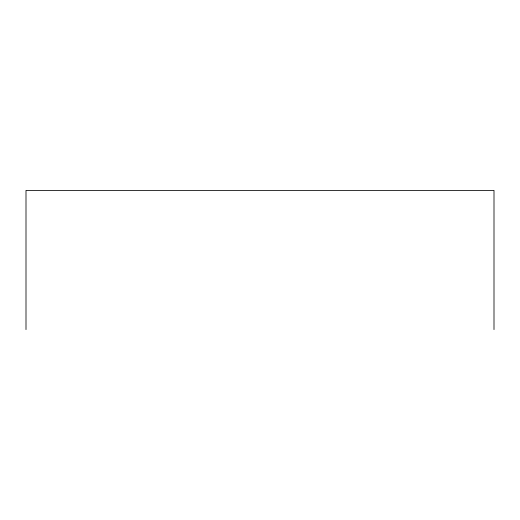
<?xml version="1.0" encoding="UTF-8"?>
<svg xmlns="http://www.w3.org/2000/svg" width="520" height="520" viewBox="0 0 520 520"><rect width="100%" height="100%" fill="white"/><g stroke="black" fill="none" stroke-linecap="round" stroke-linejoin="round"><path stroke-width="0.78" d="M494 329.589L494 190.411L26 190.411L26 329.589"/></g></svg>
